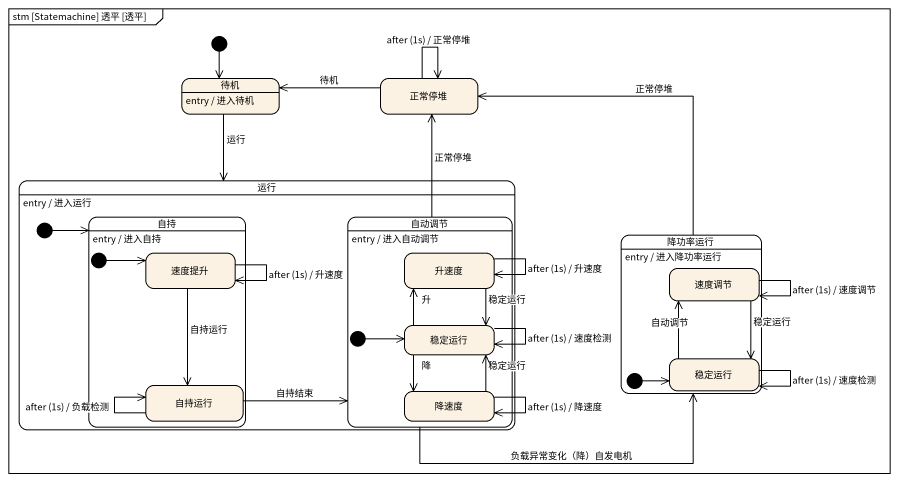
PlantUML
@startuml
mainframe stm [Statemachine] 透平 [透平]
hide empty description
state 待机
待机 : entry / 进入待机
state 正常停堆
state 运行 {
  state 自持 {
    state 速度提升
    state 自持运行
    [*] -right-> 速度提升
  }
  自持 : entry / 进入自持
  state 自动调节 {
    state 升速度
    state 稳定运行
    state 降速度
    [*] -right-> 稳定运行
  }
  自动调节 : entry / 进入自动调节
  [*] --> 自持
}
运行 : entry / 进入运行
state 降功率运行 {
  state 速度调节
  state "稳定运行" as 稳定运行_2
  [*] -right-> 稳定运行_2
}
降功率运行 : entry / 进入降功率运行
[*] --> 待机
待机 --> 运行 : 运行
正常停堆 -left-> 待机 : 待机
正常停堆 --> 正常停堆 : after (1s) / 正常停堆
自动调节 -up-> 正常停堆 : 正常停堆
自动调节 -right-> 降功率运行 : 负载异常变化（降）自发电机
降功率运行 -up-> 正常停堆 : 正常停堆
速度提升 --> 速度提升 : after (1s) / 升速度
速度提升 --> 自持运行 : 自持运行
升速度 --> 升速度 : after (1s) / 升速度
升速度 --> 稳定运行 : 稳定运行
速度调节 --> 速度调节 : after (1s) / 速度调节
速度调节 --> 稳定运行_2 : 稳定运行
稳定运行 -up-> 升速度 : 升
稳定运行 --> 稳定运行 : after (1s) / 速度检测
稳定运行 --> 降速度 : 降
自持运行 -right-> 自动调节 : 自持结束
自持运行 --> 自持运行 : after (1s) / 负载检测
降速度 -up-> 稳定运行 : 稳定运行
降速度 --> 降速度 : after (1s) / 降速度
稳定运行_2 -up-> 速度调节 : 自动调节
稳定运行_2 --> 稳定运行_2 : after (1s) / 速度检测
@enduml
